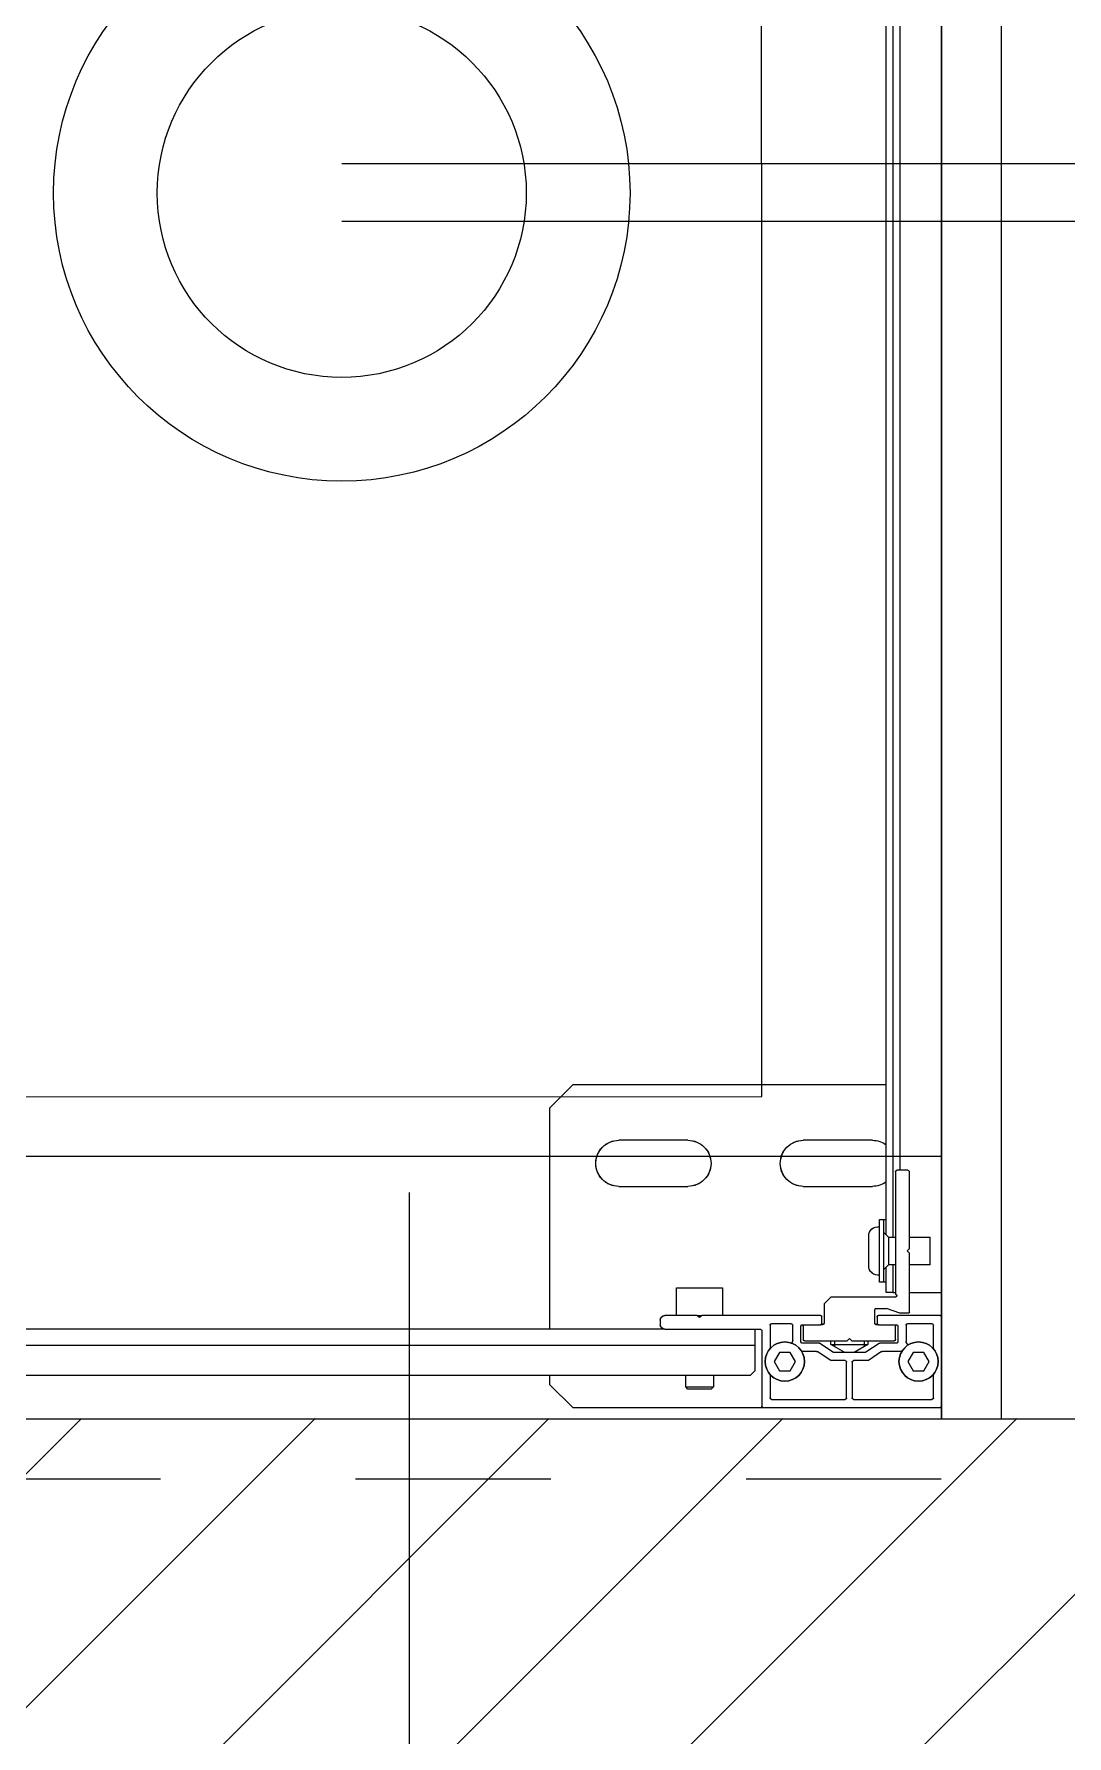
# Model space of a CAD drawing. Header units: centimetres. Extents: x 2648 to 12729, y 1890 to 6224.
# Drawn here: x 9725.48 to 9747.88, y 4293.45 to 4330.38 of the extents above; entities that cross this region are included whole.
import ezdxf

# ---------------------------------------------------------------- set-up
doc = ezdxf.new("R2010")
doc.units = ezdxf.units.CM
doc.linetypes.add('prlm_vmc', pattern=[0.282222, 0.141111, -0.141111])
for name, color, linetype in [('B aménagement intérieur', 252, 'Continuous'), ('B GÈnÈral_Hatch', 252, 'Continuous'), ('B Général', 252, 'Continuous'), ('C ANNOTATIONS-prestations', 252, 'Continuous'), ('F REMPLISSAGE-vert clair', 252, 'Continuous'), ('F REMPLISSAGE-vert foncé', 252, 'Continuous'), ('MTI900_Alu', 252, 'Continuous')]:
    doc.layers.add(name, color=color, linetype=linetype)
doc.layers.add('prlm-CHAUFF', color=4, linetype='Continuous', lineweight=25)
doc.layers.add('prlm-GAZ', color=2, linetype='Continuous', lineweight=25)

# ---------------------------------------------------------------- blocks, each defined once
blk = doc.blocks.new('B 80.G 100_80')
at = {"layer": 'B Général', "linetype": 'Continuous', "flags": 128}
blk.add_lwpolyline([(9.5, -45), (9.5, 45), (48.52, 45), (48.52, -45)], close=True, dxfattribs=at)
at = {"layer": 'C ANNOTATIONS-prestations'}
for p, q in [((9.5, 44.75), (9.5, 44.72)), ((9.53, 44.75), (9.5, 44.75)), ((9.5, 44.72), (9.5, 42.78)), ((13.37, 44.75), (9.53, 44.75)), ((17.5, 44.75), (13.37, 44.75)), ((13.4, 43.08), (13.4, 44.72)), ((18, 44.25), (17.5, 44.75)), ((9.68, 44.54), (9.68, 44.033)), ((11.41, 44.57), (9.71, 44.57)), ((11.44, 43.76), (11.44, 44.54)), ((11.56, 44.54), (11.56, 43.76)), ((13.19, 44.57), (11.59, 44.57)), ((13.22, 44.033), (13.22, 44.54)), ((14.45, 44.3), (14.5, 44.35)), ((14.5, 44.35), (15, 44.35)), ((15, 44.35), (15.05, 44.3)), ((9.885, 43.95), (9.769, 43.75)), ((10.115, 43.95), (9.885, 43.95)), ((10.231, 43.75), (10.115, 43.95)), ((12.785, 43.95), (12.669, 43.75)), ((13.015, 43.95), (12.785, 43.95)), ((13.131, 43.75), (13.015, 43.95)), ((13.55, 43.95), (13.65, 44.05)), ((13.55, 43.4), (13.55, 43.95)), ((13.65, 44.05), (44.15, 44.05)), ((15.05, 44.3), (14.45, 44.3)), ((14.45, 44.05), (14.45, 44.3)), ((15.05, 44.3), (15.05, 44.05)), ((18, 44.05), (18, 44.25)), ((9.769, 43.75), (9.885, 43.55)), ((10.115, 43.55), (10.231, 43.75)), ((10.803, 43.535), (11.088, 43.725)), ((11.105, 43.73), (11.41, 43.73)), ((11.59, 43.73), (11.904, 43.73)), ((11.904, 43.73), (12.197, 43.535)), ((12.669, 43.75), (12.785, 43.55)), ((13.015, 43.55), (13.131, 43.75)), ((9.68, 43.467), (9.68, 42.96)), ((9.885, 43.55), (10.115, 43.55)), ((10.27, 42.96), (10.27, 43.307)), ((10.364, 43.53), (10.786, 43.53)), ((10.45, 42.98), (10.45, 43.32)), ((10.48, 43.35), (10.841, 43.35)), ((10.5, 43.27), (10.5, 42.98)), ((11.45, 43.3), (10.53, 43.3)), ((10.858, 43.355), (11.142, 43.545)), ((11.1, 43.377), (11.4, 43.55)), ((11.9, 43.377), (11.1, 43.377)), ((11.1, 43.3), (11.1, 43.377)), ((11.159, 43.55), (11.841, 43.55)), ((11.177, 43.3), (11.177, 43.421)), ((11.5, 43.25), (11.45, 43.3)), ((11.55, 43.3), (11.5, 43.25)), ((12.47, 43.3), (11.55, 43.3)), ((11.6, 43.55), (11.9, 43.377)), ((11.823, 43.3), (11.823, 43.421)), ((11.858, 43.545), (12.15, 43.35)), ((11.9, 43.377), (11.9, 43.3)), ((12.15, 43.35), (12.52, 43.35)), ((12.214, 43.53), (12.536, 43.53)), ((12.5, 42.98), (12.5, 43.27)), ((12.55, 43.32), (12.55, 42.98)), ((12.73, 43.28), (12.73, 42.96)), ((12.785, 43.55), (13.015, 43.55)), ((13.22, 42.96), (13.22, 43.467)), ((13.55, 43.05), (13.55, 43.4)), ((13.55, 43.4), (44.25, 43.4)), ((9.71, 42.93), (10.24, 42.93)), ((10.87, 42.95), (10.48, 42.95)), ((10.87, 42.95), (10.92, 42.95)), ((10.9, 42.78), (10.9, 42.92)), ((10.95, 42.92), (10.95, 42.63)), ((12.05, 42.5), (12.05, 42.92)), ((12.08, 42.95), (12.13, 42.95)), ((12.1, 42.92), (12.1, 42.78)), ((12.52, 42.95), (12.13, 42.95)), ((12.76, 42.93), (13.19, 42.93)), ((15.5, 43.05), (13.43, 43.05)), ((15.5, 43.05), (42.27, 43.05)), ((15.6, 42.85), (15.6, 42.95)), ((18, 38.25), (18, 43.05)), ((9.5, 42.78), (9.5, 42.25)), ((9.53, 42.75), (10.87, 42.75)), ((10.2, 42.67), (10.2, 41.4)), ((10.23, 42.7), (10.395, 42.7)), ((10.405, 42.699), (10.695, 42.602)), ((10.92, 42.6), (10.705, 42.6)), ((12.05, 42.5), (11.9, 42.35)), ((12.13, 42.75), (14.7, 42.75)), ((14.25, 42.15), (14.25, 42.75)), ((14.7, 42.75), (14.729, 42.779)), ((14.8, 42.75), (14.7, 42.75)), ((14.771, 42.779), (14.8, 42.75)), ((14.8, 42.75), (15.5, 42.75)), ((15.25, 42.75), (15.25, 42.15)), ((9.5, 42.25), (9.5, -42.25)), ((10.2, 42.25), (9.5, 42.25)), ((10.5, 42.35), (11.9, 42.35)), ((10.5, 39.63), (10.5, 42.29)), ((10.55, 42.25), (10.5, 42.25)), ((10.55, 42.25), (10.55, 41.65)), ((10.55, 42.25), (10.7, 42.25)), ((10.7, 42.25), (10.7, 41.7)), ((15.25, 42.15), (14.25, 42.15)), ((10.65, 41.65), (10.75, 41.75)), ((10.7, 42.03), (10.75, 42.03)), ((10.75, 42.03), (10.75, 40.67)), ((10.75, 42.03), (10.85, 42.03)), ((10.85, 42.03), (10.85, 40.67)), ((9.75, 41.65), (9.75, 41.05)), ((9.75, 41.65), (10.2, 41.65)), ((10.25, 41.35), (10.2, 41.4)), ((10.5, 41.65), (10.65, 41.65)), ((10.65, 41.05), (10.65, 41.65)), ((11.08, 41.675), (11.08, 41.025)), ((10.2, 41.05), (9.75, 41.05)), ((10.2, 41.3), (10.25, 41.35)), ((10.2, 41.3), (10.2, 39.63)), ((10.65, 41.05), (10.5, 41.05)), ((10.55, 41.05), (10.55, -41.05)), ((10.75, 40.95), (10.65, 41.05)), ((10.7, 41), (10.7, -41)), ((10.75, 40.67), (10.7, 40.67)), ((10.85, 40.67), (10.75, 40.67)), ((12.5, 39.95), (11, 39.95)), ((16.5, 39.95), (15, 39.95)), ((10.23, 39.6), (10.47, 39.6)), ((10.4, 39.6), (10.4, -39.6)), ((11, 38.95), (12.5, 38.95)), ((15, 38.95), (16.5, 38.95)), ((17.5, 37.75), (18, 38.25)), ((10.7, 37.75), (17.5, 37.75))]:
    blk.add_line(p, q, dxfattribs=at)
at = {"layer": 'C ANNOTATIONS-prestations', "flags": 128}
for points in [[(9.5, 44.72, -0.198912), (9.509, 44.741, -0.198912), (9.53, 44.75)], [(13.37, 44.75, -0.198912), (13.391, 44.741, -0.198912), (13.4, 44.72)], [(9.68, 44.54, -0.198912), (9.689, 44.561, -0.198912), (9.71, 44.57)], [(11.41, 44.57, -0.198912), (11.431, 44.561, -0.198912), (11.44, 44.54)], [(11.56, 44.54, -0.198912), (11.569, 44.561, -0.198912), (11.59, 44.57)], [(13.19, 44.57, -0.198912), (13.211, 44.561, -0.198912), (13.22, 44.54)], [(9.68, 44.03, -0.01196), (9.68, 44.031, -0.01196), (9.68, 44.033)], [(13.22, 44.033, -0.01196), (13.22, 44.031, -0.01196), (13.22, 44.03)], [(11.088, 43.725, -0.073633), (11.096, 43.729, -0.073633), (11.105, 43.73)], [(11.44, 43.76, -0.198912), (11.431, 43.739, -0.198912), (11.41, 43.73)], [(11.59, 43.73, -0.198912), (11.569, 43.739, -0.198912), (11.56, 43.76)], [(9.68, 43.467, -0.01196), (9.68, 43.469, -0.01196), (9.68, 43.47)], [(10.225, 43.39, -0.123554), (10.258, 43.354, -0.123554), (10.27, 43.307)], [(10.45, 43.32, -0.198912), (10.459, 43.341, -0.198912), (10.48, 43.35)], [(10.5, 43.27, -0.198912), (10.509, 43.291, -0.198912), (10.53, 43.3)], [(10.803, 43.535, -0.073633), (10.795, 43.531, -0.073633), (10.786, 43.53)], [(10.858, 43.355, -0.073633), (10.85, 43.351, -0.073633), (10.841, 43.35)], [(11.142, 43.545, -0.073633), (11.15, 43.549, -0.073633), (11.159, 43.55)], [(11.841, 43.55, -0.073633), (11.85, 43.549, -0.073633), (11.858, 43.545)], [(12.214, 43.53, -0.073633), (12.205, 43.531, -0.073633), (12.197, 43.535)], [(12.47, 43.3, -0.198912), (12.491, 43.291, -0.198912), (12.5, 43.27)], [(12.52, 43.35, -0.198912), (12.541, 43.341, -0.198912), (12.55, 43.32)], [(12.73, 43.28, -0.095961), (12.737, 43.318, -0.095961), (12.758, 43.35)], [(13.22, 43.47, -0.01196), (13.22, 43.469, -0.01196), (13.22, 43.467)], [(9.71, 42.93, -0.198912), (9.689, 42.939, -0.198912), (9.68, 42.96)], [(10.27, 42.96, -0.198912), (10.261, 42.939, -0.198912), (10.24, 42.93)], [(10.48, 42.95, -0.198912), (10.459, 42.959, -0.198912), (10.45, 42.98)], [(10.53, 42.95, -0.198912), (10.509, 42.959, -0.198912), (10.5, 42.98)], [(10.87, 42.95, -0.198912), (10.891, 42.941, -0.198912), (10.9, 42.92)], [(10.92, 42.95, -0.198912), (10.941, 42.941, -0.198912), (10.95, 42.92)], [(12.05, 42.92, -0.198912), (12.059, 42.941, -0.198912), (12.08, 42.95)], [(12.1, 42.92, -0.198912), (12.109, 42.941, -0.198912), (12.13, 42.95)], [(12.5, 42.98, -0.198912), (12.491, 42.959, -0.198912), (12.47, 42.95)], [(12.55, 42.98, -0.198912), (12.541, 42.959, -0.198912), (12.52, 42.95)], [(12.76, 42.93, -0.198912), (12.739, 42.939, -0.198912), (12.73, 42.96)], [(13.22, 42.96, -0.198912), (13.211, 42.939, -0.198912), (13.19, 42.93)], [(13.43, 43.05, -0.198912), (13.409, 43.059, -0.198912), (13.4, 43.08)], [(15.5, 43.05, -0.198912), (15.571, 43.021, -0.198912), (15.6, 42.95)], [(15.6, 42.85, -0.198912), (15.571, 42.779, -0.198912), (15.5, 42.75)], [(9.53, 42.75, -0.198912), (9.509, 42.759, -0.198912), (9.5, 42.78)], [(10.2, 42.67, -0.198912), (10.209, 42.691, -0.198912), (10.23, 42.7)], [(10.395, 42.7, -0.040241), (10.4, 42.7, -0.040241), (10.405, 42.699)], [(10.705, 42.6, -0.040241), (10.7, 42.6, -0.040241), (10.695, 42.602)], [(10.9, 42.78, -0.198912), (10.891, 42.759, -0.198912), (10.87, 42.75)], [(10.95, 42.63, -0.198912), (10.941, 42.609, -0.198912), (10.92, 42.6)], [(12.13, 42.75, -0.198912), (12.109, 42.759, -0.198912), (12.1, 42.78)], [(14.729, 42.779, -0.198912), (14.75, 42.788, -0.198912), (14.771, 42.779)], [(10.5, 42.29, -0.414214), (10.47, 42.32, -0.414214), (10.5, 42.35)], [(10.85, 41.873, -0.218554), (11.01, 41.827, -0.218554), (11.08, 41.675)], [(10.85, 41.874, -0.003145), (10.853, 41.874, -0.003145), (10.855, 41.874)], [(11.08, 41.025, -0.218554), (11.01, 40.873, -0.218554), (10.85, 40.827)], [(10.855, 40.827, -0.003145), (10.853, 40.826, -0.003145), (10.85, 40.826)], [(10.7, 39.85, -0.080612), (10.842, 39.924, -0.080612), (11, 39.95)], [(12.5, 39.95, -0.414214), (13, 39.45, -0.414214), (12.5, 38.95)], [(15, 38.95, -0.414214), (14.5, 39.45, -0.414214), (15, 39.95)], [(16.5, 39.95, -0.414214), (17, 39.45, -0.414214), (16.5, 38.95)], [(10.23, 39.6, -0.198912), (10.209, 39.609, -0.198912), (10.2, 39.63)], [(10.5, 39.63, -0.198912), (10.491, 39.609, -0.198912), (10.47, 39.6)], [(11, 38.95, -0.080612), (10.842, 38.976, -0.080612), (10.7, 39.05)]]:
    blk.add_lwpolyline(points, format="xyb", dxfattribs=at)
at = {"layer": 'C ANNOTATIONS-prestations'}
for centre in [(10, 43.75), (12.9, 43.75)]:
    blk.add_circle(centre, 0.425, dxfattribs=at)
blk = doc.blocks.new('xi.uta-yzen-d')
at = {"layer": 'prlm-CHAUFF', "ltscale": 50}
blk.add_lwpolyline([(-40.5, 20.62), (-40.5, 3.9), (40.5, 3.9), (40.5, 20.62)], close=True, dxfattribs=at)
blk = doc.blocks.new('B 70.MTI900_Alu_390')
at = {"layer": 'MTI900_Alu', "color": 1, "linetype": 'Continuous'}
for p, q in [((-4.475, 0), (-4.472, 0)), ((-4.475, -0.003), (-4.475, 0)), ((-4.472, 0), (-4.278, 0)), ((-4.278, 0), (-4.225, 0)), ((-4.225, 0), (4.225, 0)), ((-4.225, -0.07), (-4.225, 0)), ((-4.475, -0.387), (-4.475, -0.003)), ((-4.457, -0.191), (-4.457, -0.021)), ((-4.454, -0.018), (-4.4033, -0.018)), ((-4.395, -0.0385), (-4.375, -0.0269)), ((-4.375, -0.0269), (-4.355, -0.0385)), ((-4.3467, -0.018), (-4.296, -0.018)), ((-4.293, -0.021), (-4.293, -0.074)), ((-4.275, -0.003), (-4.275, -0.137)), ((-4.165, -0.025), (-4.105, -0.025)), ((-4.165, -0.025), (-4.165, -0.07)), ((-4.105, -0.07), (-4.105, -0.025)), ((-4.395, -0.0615), (-4.395, -0.0385)), ((-4.375, -0.0731), (-4.395, -0.0615)), ((-4.355, -0.0615), (-4.375, -0.0731)), ((-4.355, -0.0385), (-4.355, -0.0615)), ((-4.27, -0.073), (-4.27, -0.0895)), ((-4.267, -0.07), (-4.14, -0.07)), ((-4.135, -0.075), (-4.14, -0.07)), ((-4.13, -0.07), (-4.135, -0.075)), ((-4.13, -0.07), (-3.963, -0.07)), ((-3.96, -0.073), (-3.96, -0.097)), ((-4.353, -0.0864), (-4.353, -0.1286)), ((-4.335, -0.098), (-4.335, -0.1341)), ((-4.298, -0.095), (-4.332, -0.095)), ((-4.296, -0.077), (-4.3306, -0.077)), ((-4.33, -0.195), (-4.33, -0.103)), ((-4.327, -0.1), (-4.298, -0.1)), ((-4.295, -0.137), (-4.295, -0.098)), ((-4.2698, -0.0905), (-4.2602, -0.1195)), ((-4.235, -0.1), (-4.235, -0.24)), ((-3.963, -0.1), (-4.229, -0.1)), ((-4.225, -0.105), (-4.225, -0.1)), ((-4.225, -0.105), (-4.165, -0.105)), ((-4.225, -0.105), (-4.225, -0.12)), ((-4.165, -0.1), (-4.165, -0.115)), ((-4.105, -0.115), (-4.105, -0.1)), ((-4.105, -0.105), (4.105, -0.105)), ((-3.96, -0.09), (3.96, -0.09)), ((-4.3535, -0.1303), (-4.3725, -0.1588)), ((-4.3355, -0.1358), (-4.3545, -0.1642)), ((-4.295, -0.137), (-4.295, -0.142)), ((-4.278, -0.14), (-4.292, -0.14)), ((-4.292, -0.145), (-4.263, -0.145)), ((-4.26, -0.142), (-4.26, -0.1205)), ((-4.225, -0.12), (-4.17, -0.12)), ((-4.203, -0.12), (-4.203, -0.125)), ((-4.203, -0.125), (-4.067, -0.125)), ((-4.203, -0.125), (-4.203, -0.135)), ((-4.203, -0.135), (-4.067, -0.135)), ((-4.165, -0.115), (-4.175, -0.125)), ((-4.105, -0.115), (-4.165, -0.115)), ((-4.095, -0.125), (-4.105, -0.115)), ((-4.1, -0.12), (4.1, -0.12)), ((-4.067, -0.125), (-4.067, -0.12)), ((-4.067, -0.135), (-4.067, -0.125)), ((-3.775, -0.12), (-3.775, -0.8)), ((-4.373, -0.1605), (-4.373, -0.191)), ((-4.3377, -0.16), (-4.355, -0.19)), ((-4.355, -0.1659), (-4.355, -0.2341)), ((-4.33, -0.1677), (-4.3421, -0.1677)), ((-4.3377, -0.24), (-4.3377, -0.16)), ((-4.33, -0.16), (-4.3377, -0.16)), ((-4.1675, -0.158), (-4.1025, -0.158)), ((-3.995, -0.3), (-3.995, -0.15)), ((-3.895, -0.15), (-3.895, -0.3)), ((-4.457, -0.369), (-4.457, -0.209)), ((-4.376, -0.194), (-4.454, -0.194)), ((-4.454, -0.206), (-4.376, -0.206)), ((-4.373, -0.209), (-4.373, -0.2404)), ((-4.355, -0.21), (-4.3377, -0.24)), ((-4.325, -0.2), (-4.33, -0.195)), ((-4.33, -0.205), (-4.325, -0.2)), ((-4.33, -0.297), (-4.33, -0.205)), ((-4.373, -0.2404), (-4.3535, -0.2697)), ((-4.3545, -0.2358), (-4.335, -0.265)), ((-4.33, -0.2323), (-4.3421, -0.2323)), ((-4.3377, -0.24), (-4.33, -0.24)), ((-4.295, -0.258), (-4.295, -0.263)), ((-4.25, -0.255), (-4.292, -0.255)), ((-4.25, -0.255), (-4.235, -0.24)), ((-4.353, -0.2714), (-4.353, -0.3036)), ((-4.335, -0.265), (-4.335, -0.302)), ((-4.295, -0.302), (-4.295, -0.263)), ((-4.292, -0.26), (-4.278, -0.26)), ((-4.275, -0.263), (-4.275, -0.52)), ((-4.395, -0.3285), (-4.375, -0.3169)), ((-4.395, -0.3515), (-4.395, -0.3285)), ((-4.375, -0.3169), (-4.355, -0.3285)), ((-4.355, -0.3285), (-4.355, -0.3515)), ((-4.332, -0.305), (-4.298, -0.305)), ((-4.328, -0.323), (-4.296, -0.323)), ((-4.298, -0.3), (-4.327, -0.3)), ((-4.293, -0.326), (-4.293, -0.369)), ((-4.375, -0.3631), (-4.395, -0.3515)), ((-4.355, -0.3515), (-4.375, -0.3631)), ((-4.475, -0.8), (-4.475, -0.387)), ((-4.308, -0.39), (-4.472, -0.39)), ((-4.4033, -0.372), (-4.454, -0.372)), ((-4.395, -0.405), (-4.405, -0.415)), ((-4.34, -0.405), (-4.395, -0.405)), ((-4.296, -0.372), (-4.3467, -0.372)), ((-4.305, -0.405), (-4.34, -0.405)), ((-4.34, -0.405), (-4.34, -3.475)), ((-4.305, -0.6), (-4.305, -0.393)), ((-4.405, -0.415), (-4.405, -3.465)), ((-4.215, -0.475), (-4.275, -0.475)), ((-4.215, -0.575), (-4.215, -0.475)), ((-4.43, -0.495), (-4.435, -0.5)), ((-4.435, -0.5), (-4.435, -0.55)), ((-4.43, -0.555), (-4.43, -0.495)), ((-4.405, -0.495), (-4.43, -0.495)), ((-4.435, -0.55), (-4.43, -0.555)), ((-4.275, -0.52), (-4.2779, -0.5229)), ((-4.2779, -0.5271), (-4.275, -0.53)), ((-4.275, -0.53), (-4.275, -0.52)), ((-4.275, -0.53), (-4.275, -0.6)), ((-3.995, -0.7), (-3.995, -0.55)), ((-3.895, -0.55), (-3.895, -0.7)), ((-4.43, -0.555), (-4.405, -0.555)), ((-4.275, -0.575), (-4.215, -0.575)), ((-4.305, -0.6), (-4.305, -3.277)), ((-4.285, -0.61), (-4.295, -0.61)), ((-4.425, -0.85), (-4.475, -0.8)), ((-3.775, -0.8), (-3.825, -0.85)), ((-4.405, -0.85), (-4.425, -0.85)), ((-3.825, -0.85), (-4.305, -0.85))]:
    blk.add_line(p, q, dxfattribs=at)
for centre in [(-4.375, -0.05), (-4.375, -0.34)]:
    blk.add_circle(centre, 0.0425, dxfattribs=at)
for centre, radius, start, end in [((-4.472, -0.003), 0.003, 90, 180), ((-4.278, -0.003), 0.003, 0, 90), ((-4.454, -0.021), 0.003, 90, 180), ((-4.4033, -0.021), 0.003, 84.5182, 90), ((-4.3467, -0.021), 0.003, 90, 95.4817), ((-4.296, -0.021), 0.003, 0, 90), ((-4.3306, -0.067), 0.01, 213.6525, 270), ((-4.267, -0.073), 0.003, 90, 180), ((-3.963, -0.073), 0.003, 0, 90), ((-4.332, -0.098), 0.003, 90, 180), ((-4.327, -0.103), 0.003, 90, 180), ((-4.298, -0.098), 0.003, 0, 90), ((-4.298, -0.103), 0.003, 0, 90), ((-4.296, -0.074), 0.003, 270, 0), ((-4.267, -0.0895), 0.003, 180, 198.4349), ((-4.232, -0.1), 0.003, 0, 180), ((-3.963, -0.097), 0.003, 270, 0), ((-4.356, -0.1286), 0.003, 326.3099, 0), ((-4.338, -0.1341), 0.003, 326.3099, 0), ((-4.292, -0.137), 0.003, 180, 270), ((-4.292, -0.142), 0.003, 180, 270), ((-4.278, -0.137), 0.003, 270, 0), ((-4.263, -0.142), 0.003, 270, 0), ((-4.263, -0.1205), 0.003, 0, 18.4349), ((-4.1675, -0.138), 0.02, 171.3731, 270), ((-4.1675, -0.133), 0.02, 185.7392, 187.1808), ((-4.1025, -0.138), 0.02, 270, 8.6269), ((-4.1025, -0.133), 0.02, 352.8192, 354.2608), ((-3.945, -0.15), 0.05, 143.1301, 180), ((-3.945, -0.15), 0.05, 0, 36.8699), ((-4.37, -0.1605), 0.003, 146.3099, 180), ((-4.352, -0.1659), 0.003, 146.3099, 180), ((-4.454, -0.191), 0.003, 180, 270), ((-4.454, -0.209), 0.003, 90, 180), ((-4.376, -0.191), 0.003, 270, 0), ((-4.376, -0.209), 0.003, 0, 90), ((-4.352, -0.2341), 0.003, 180, 213.6901), ((-4.292, -0.258), 0.003, 90, 180), ((-4.356, -0.2714), 0.003, 0, 33.6901), ((-4.292, -0.263), 0.003, 90, 180), ((-4.278, -0.263), 0.003, 0, 90), ((-4.332, -0.302), 0.003, 180, 270), ((-4.328, -0.333), 0.01, 90, 133.851), ((-4.327, -0.297), 0.003, 180, 270), ((-4.298, -0.297), 0.003, 270, 0), ((-4.298, -0.302), 0.003, 270, 0), ((-4.296, -0.326), 0.003, 0, 90), ((-3.945, -0.3), 0.05, 180, 0), ((-4.454, -0.369), 0.003, 180, 270), ((-4.296, -0.369), 0.003, 270, 0), ((-4.472, -0.387), 0.003, 180, 270), ((-4.4033, -0.369), 0.003, 270, 275.4818), ((-4.3467, -0.369), 0.003, 264.5182, 270), ((-4.308, -0.393), 0.003, 0, 90), ((-3.945, -0.55), 0.05, 0, 180), ((-4.2758, -0.525), 0.003, 135, 225), ((-4.295, -0.6), 0.01, 180, 270), ((-4.285, -0.6), 0.01, 270, 0), ((-3.945, -0.7), 0.05, 180, 0)]:
    blk.add_arc(centre, radius, start, end, dxfattribs=at)
blk = doc.blocks.new('xi.thema+')
at = {"layer": 'prlm-CHAUFF', "color": 7, "linetype": 'prlm_vmc', "ltscale": 30}
blk.add_lwpolyline([(-27.9, 0), (-27.9, 34.4)], dxfattribs=at)
at = {"layer": 'prlm-CHAUFF', "color": 0}
blk.add_lwpolyline([(-20.9, 0), (-20.9, 34.4), (20.9, 34.4), (20.9, 0)], close=True, dxfattribs=at)
for radius in [6.25, 4]:
    blk.add_circle((0, 13), radius, dxfattribs=at)

msp = doc.modelspace()

# ---------------------------------------------------------------- hatches: boundary and pattern name
at = {"layer": 'B GÈnÈral_Hatch', "linetype": 'Continuous'}
h = msp.add_hatch(dxfattribs=at)
h.set_pattern_fill('50_BETON', color=256, style=0, pattern_type=2)
h.set_pattern_definition([(45, (0, 0), (2.4253472, -2.6458333), [])])
h.paths.add_polyline_path([(9535.098, 4300.326), (9535.099, 4282.326), (10062.214, 4282.359), (10062.213, 4300.359)])

# ---------------------------------------------------------------- linework, layer by layer
at = {"layer": 'B Général', "linetype": 'Continuous'}
for p, q in [((9745.16, 4300.327), (9745.16, 4391.397)), ((9535.098, 4300.326), (9794.484, 4300.342))]:
    msp.add_line(p, q, dxfattribs=at)
at = {"layer": 'B Général', "linetype": 'Continuous', "lineweight": 18}
msp.add_line((9535.098, 4300.326), (9794.484, 4300.342), dxfattribs=at)
at = {"layer": 'B Général', "linetype": 'Continuous', "flags": 128}
for points in [[(9794.484, 4300.333), (9794.484, 4300.327), (9692.258, 4300.327)], [(9794.796, 4300.333), (9794.796, 4300.327), (9692.57, 4300.327)]]:
    msp.add_lwpolyline(points, dxfattribs=at)
at = {"layer": 'F REMPLISSAGE-vert clair'}
msp.add_line((9746.46, 4300.327), (9746.46, 4392.697), dxfattribs=at)
at = {"layer": 'F REMPLISSAGE-vert foncé'}
msp.add_line((9746.46, 4300.327), (9746.46, 4392.697), dxfattribs=at)
at = {"layer": 'F REMPLISSAGE-vert foncé', "linetype": 'Continuous'}
msp.add_line((9745.16, 4300.327), (9745.16, 4391.397), dxfattribs=at)
at = {"layer": 'prlm-CHAUFF', "ltscale": 50}
for p, q in [((9732.153, 4327.567), (9765.78, 4327.567)), ((9732.153, 4326.317), (9765.78, 4326.317))]:
    msp.add_line(p, q, dxfattribs=at)
at = {"layer": 'prlm-GAZ'}
msp.add_lwpolyline([(9383.72, 4084.45), (9343.99, 4244.777), (9733.625, 4244.777), (9733.625, 4305.247)], dxfattribs=at)

# ---------------------------------------------------------------- block references
at = {"layer": 'B aménagement intérieur', "rotation": 180}
msp.add_blockref('B 80.G 100_80', (9754.66, 4345.327), dxfattribs=at)
at = {"layer": 'prlm-CHAUFF', "xscale": -9.999999999999975, "yscale": 9.999999999999975, "zscale": 9.999999999999975, "rotation": 270.0001125243734}
msp.add_blockref('B 70.MTI900_Alu_390', (9745.16, 4345.327), dxfattribs=at)
at = {"layer": 'prlm-CHAUFF'}
for name, p, rotation in [('xi.uta-yzen-d', (9745.153, 4347.827), 90.00920101235549), ('xi.thema+', (9745.153, 4326.927), 89.99980722726364)]:
    msp.add_blockref(name, p, dxfattribs=dict(at, rotation=rotation))

doc.saveas('drawing.dxf')
